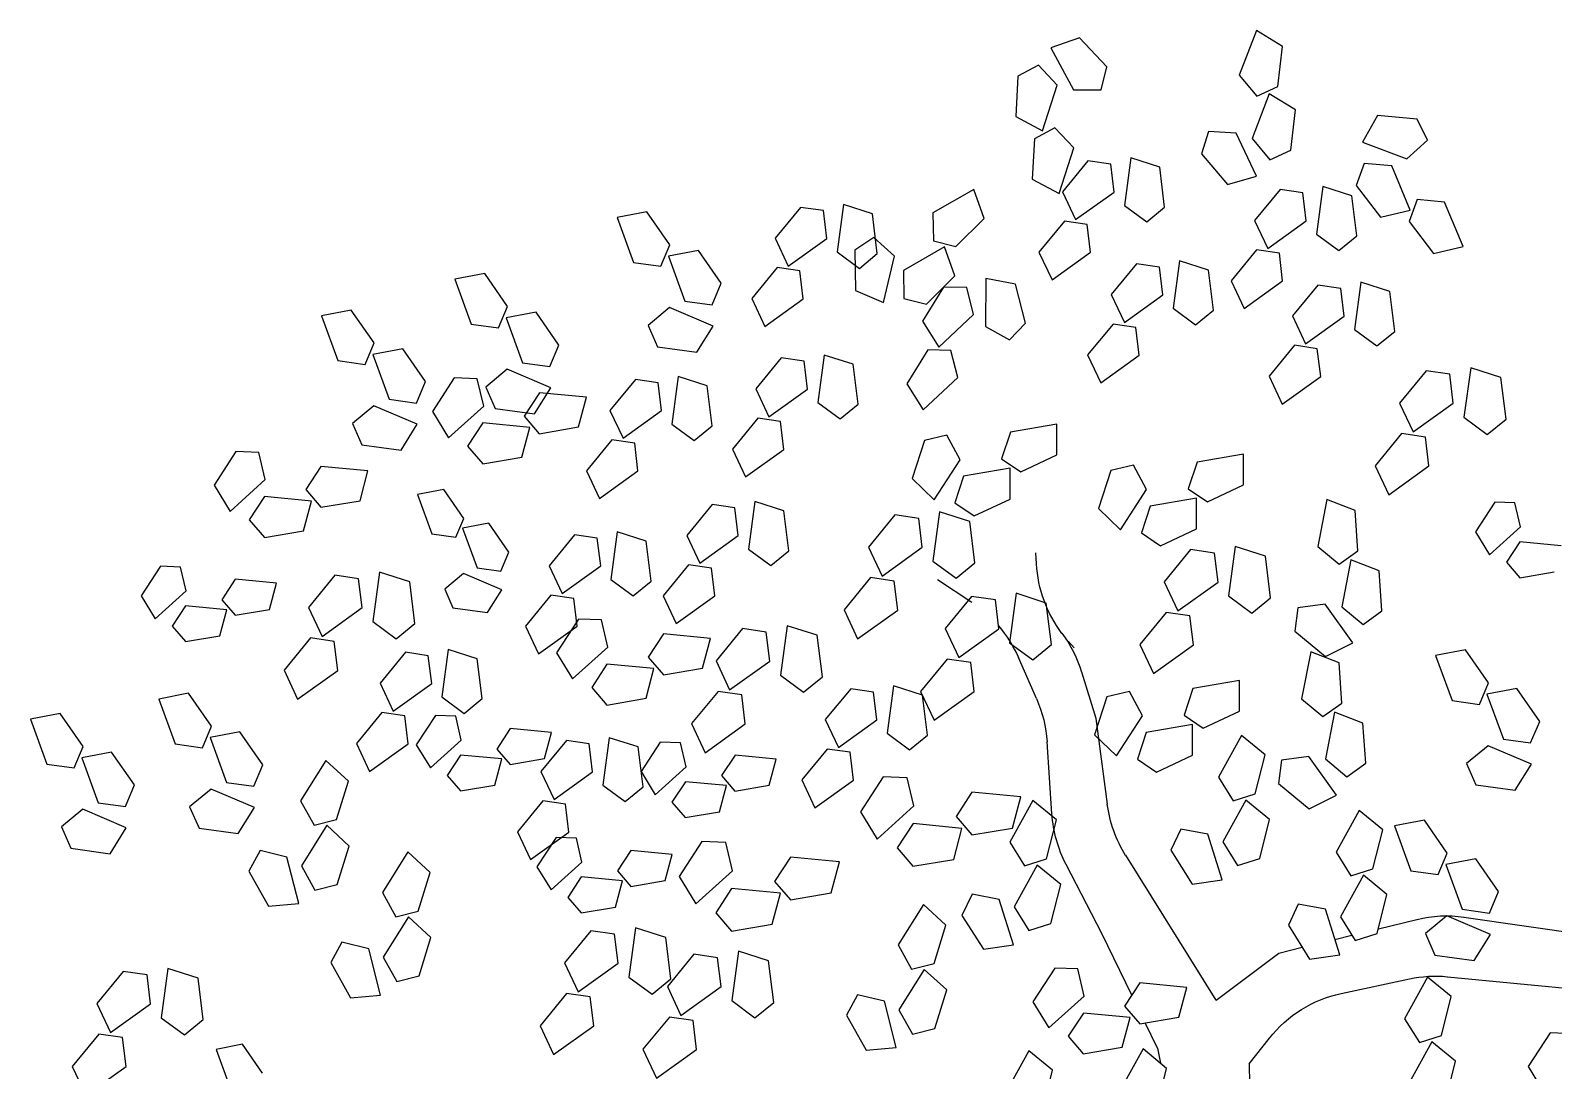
# Model space of a CAD drawing. Extents: x 1276.74 to 1279.76, y 698.05 to 701.22.
# Drawn here: x 1277.775 to 1279.061, y 700.339 to 701.217 of the extents above; entities that cross this region are included whole.
import ezdxf

# ---------------------------------------------------------------- set-up
doc = ezdxf.new("R2010")
doc.units = 0
doc.header["$LTSCALE"] = 0.05
doc.header["$MEASUREMENT"] = 0
doc.layers.get('0').update_dxf_attribs({"linetype": 'CONTINUOUS'})

msp = doc.modelspace()

# ---------------------------------------------------------------- linework, layer by layer
for p, q in [((1278.8106, 701.2172), (1278.796, 701.1796)), ((1278.8325, 701.2037), (1278.8106, 701.2172)), ((1278.6611, 701.2109), (1278.6368, 701.2024)), ((1278.6842, 701.1864), (1278.6611, 701.2109)), ((1278.8287, 701.1699), (1278.8325, 701.2037)), ((1278.6368, 701.2024), (1278.656, 701.167)), ((1278.6092, 701.1786), (1278.6073, 701.1447)), ((1278.6264, 701.188), (1278.6092, 701.1786)), ((1278.6424, 701.1709), (1278.6264, 701.188)), ((1278.6793, 701.1672), (1278.6842, 701.1864)), ((1278.796, 701.1796), (1278.811, 701.1616)), ((1278.63, 701.1325), (1278.6424, 701.1709)), ((1278.656, 701.167), (1278.6793, 701.1672)), ((1278.811, 701.1616), (1278.8287, 701.1699)), ((1278.8214, 701.1636), (1278.8069, 701.126)), ((1278.8434, 701.1501), (1278.8214, 701.1636)), ((1278.6073, 701.1447), (1278.63, 701.1325)), ((1278.8396, 701.1163), (1278.8434, 701.1501)), ((1278.9129, 701.1454), (1278.9001, 701.1228)), ((1278.9463, 701.1423), (1278.9129, 701.1454)), ((1278.9549, 701.1246), (1278.9463, 701.1423)), ((1278.6403, 701.1351), (1278.6231, 701.1257)), ((1278.6563, 701.118), (1278.6403, 701.1351)), ((1278.7702, 701.1318), (1278.7642, 701.113)), ((1278.7935, 701.1306), (1278.7702, 701.1318)), ((1278.8106, 701.0942), (1278.7935, 701.1306)), ((1278.6231, 701.1257), (1278.6212, 701.0918)), ((1278.6439, 701.0796), (1278.6563, 701.118)), ((1278.8069, 701.126), (1278.8219, 701.108)), ((1278.8219, 701.108), (1278.8396, 701.1163)), ((1278.9001, 701.1228), (1278.9375, 701.1089)), ((1278.9375, 701.1089), (1278.9549, 701.1246)), ((1278.6682, 701.1071), (1278.6468, 701.081)), ((1278.6875, 701.1043), (1278.6682, 701.1071)), ((1278.6904, 701.0808), (1278.6875, 701.1043)), ((1278.7044, 701.1096), (1278.699, 701.0695)), ((1278.7289, 701.1017), (1278.7044, 701.1096)), ((1278.733, 701.068), (1278.7289, 701.1017)), ((1278.7642, 701.113), (1278.786, 701.0871)), ((1278.9016, 701.1049), (1278.8948, 701.0864)), ((1278.9248, 701.1028), (1278.9016, 701.1049)), ((1278.9403, 701.0655), (1278.9248, 701.1028)), ((1278.6212, 701.0918), (1278.6439, 701.0796)), ((1278.786, 701.0871), (1278.8106, 701.0942)), ((1278.572, 701.083), (1278.5373, 701.0632)), ((1278.5807, 701.0585), (1278.572, 701.083)), ((1278.6468, 701.081), (1278.6578, 701.0575)), ((1278.6578, 701.0575), (1278.6904, 701.0808)), ((1278.8305, 701.0829), (1278.809, 701.0568)), ((1278.8497, 701.0801), (1278.8305, 701.0829)), ((1278.8526, 701.0566), (1278.8497, 701.0801)), ((1278.8666, 701.0854), (1278.8612, 701.0453)), ((1278.8911, 701.0775), (1278.8666, 701.0854)), ((1278.8953, 701.0438), (1278.8911, 701.0775)), ((1278.8948, 701.0864), (1278.9153, 701.0596)), ((1278.2959, 701.0641), (1278.2707, 701.0593)), ((1278.3153, 701.0363), (1278.2959, 701.0641)), ((1278.4256, 701.0679), (1278.4042, 701.0418)), ((1278.4449, 701.0651), (1278.4256, 701.0679)), ((1278.4478, 701.0416), (1278.4449, 701.0651)), ((1278.4618, 701.0703), (1278.4564, 701.0303)), ((1278.4863, 701.0625), (1278.4618, 701.0703)), ((1278.4904, 701.0288), (1278.4863, 701.0625)), ((1278.5373, 701.0632), (1278.5378, 701.0396)), ((1278.699, 701.0695), (1278.7179, 701.0556)), ((1278.7179, 701.0556), (1278.733, 701.068)), ((1278.9153, 701.0596), (1278.9403, 701.0655)), ((1278.9463, 701.0744), (1278.9395, 701.0559)), ((1278.9695, 701.0722), (1278.9463, 701.0744)), ((1278.985, 701.0349), (1278.9695, 701.0722)), ((1278.2707, 701.0593), (1278.2846, 701.0214)), ((1278.5567, 701.0348), (1278.5807, 701.0585)), ((1278.6484, 701.0562), (1278.6269, 701.0301)), ((1278.6676, 701.0534), (1278.6484, 701.0562)), ((1278.6705, 701.03), (1278.6676, 701.0534)), ((1278.809, 701.0568), (1278.8201, 701.0333)), ((1278.8201, 701.0333), (1278.8526, 701.0566)), ((1278.9395, 701.0559), (1278.96, 701.029)), ((1278.3076, 701.0182), (1278.3153, 701.0363)), ((1278.4042, 701.0418), (1278.4152, 701.0183)), ((1278.4152, 701.0183), (1278.4478, 701.0416)), ((1278.4876, 701.0425), (1278.4713, 701.0318)), ((1278.505, 701.0268), (1278.4876, 701.0425)), ((1278.5378, 701.0396), (1278.5567, 701.0348)), ((1278.8612, 701.0453), (1278.8801, 701.0314)), ((1278.8801, 701.0314), (1278.8953, 701.0438)), ((1278.3393, 701.0315), (1278.3141, 701.0267)), ((1278.3141, 701.0267), (1278.3279, 700.9888)), ((1278.3586, 701.0038), (1278.3393, 701.0315)), ((1278.4564, 701.0303), (1278.4753, 701.0164)), ((1278.4713, 701.0318), (1278.4721, 700.9978)), ((1278.4753, 701.0164), (1278.4904, 701.0288)), ((1278.4956, 700.9875), (1278.505, 701.0268)), ((1278.5471, 701.0345), (1278.5124, 701.0146)), ((1278.5558, 701.01), (1278.5471, 701.0345)), ((1278.6269, 701.0301), (1278.638, 701.0066)), ((1278.638, 701.0066), (1278.6705, 701.03)), ((1278.8106, 701.032), (1278.7891, 701.0059)), ((1278.8299, 701.0292), (1278.8106, 701.032)), ((1278.8327, 701.0058), (1278.8299, 701.0292)), ((1278.96, 701.029), (1278.985, 701.0349)), ((1278.1589, 701.012), (1278.1337, 701.0072)), ((1278.1782, 700.9842), (1278.1589, 701.012)), ((1278.2846, 701.0214), (1278.3076, 701.0182)), ((1278.4058, 701.017), (1278.3843, 700.9909)), ((1278.425, 701.0142), (1278.4058, 701.017)), ((1278.4279, 700.9907), (1278.425, 701.0142)), ((1278.5124, 701.0146), (1278.5129, 700.991)), ((1278.7094, 701.0203), (1278.6879, 700.9942)), ((1278.7286, 701.0175), (1278.7094, 701.0203)), ((1278.7315, 700.994), (1278.7286, 701.0175)), ((1278.7455, 701.0227), (1278.7401, 700.9827)), ((1278.77, 701.0149), (1278.7455, 701.0227)), ((1278.7742, 700.9812), (1278.77, 701.0149)), ((1278.1337, 701.0072), (1278.1475, 700.9693)), ((1278.351, 700.9856), (1278.3586, 701.0038)), ((1278.4721, 700.9978), (1278.4956, 700.9875)), ((1278.5464, 701.0006), (1278.5285, 700.9719)), ((1278.5318, 700.9862), (1278.5558, 701.01)), ((1278.5659, 701.0003), (1278.5464, 701.0006)), ((1278.5717, 700.9774), (1278.5659, 701.0003)), ((1278.582, 701.0077), (1278.5817, 700.9673)), ((1278.6072, 701.0031), (1278.582, 701.0077)), ((1278.6156, 700.9702), (1278.6072, 701.0031)), ((1278.7891, 701.0059), (1278.8002, 700.9824)), ((1278.8002, 700.9824), (1278.8327, 701.0058)), ((1278.8625, 701.0023), (1278.8411, 700.9762)), ((1278.8818, 700.9995), (1278.8625, 701.0023)), ((1278.8846, 700.9761), (1278.8818, 700.9995)), ((1278.8987, 701.0048), (1278.8933, 700.9648)), ((1278.9231, 700.997), (1278.8987, 701.0048)), ((1278.3279, 700.9888), (1278.351, 700.9856)), ((1278.3843, 700.9909), (1278.3954, 700.9674)), ((1278.3954, 700.9674), (1278.4279, 700.9907)), ((1278.5129, 700.991), (1278.5318, 700.9862)), ((1278.6879, 700.9942), (1278.699, 700.9707)), ((1278.699, 700.9707), (1278.7315, 700.994)), ((1278.9273, 700.9632), (1278.9231, 700.997)), ((1278.0462, 700.9812), (1278.021, 700.9764)), ((1278.021, 700.9764), (1278.0348, 700.9385)), ((1278.0655, 700.9534), (1278.0462, 700.9812)), ((1278.1706, 700.9661), (1278.1782, 700.9842)), ((1278.2022, 700.9794), (1278.177, 700.9746)), ((1278.177, 700.9746), (1278.1909, 700.9367)), ((1278.2216, 700.9517), (1278.2022, 700.9794)), ((1278.3149, 700.9833), (1278.2969, 700.9683)), ((1278.3517, 700.9677), (1278.3149, 700.9833)), ((1278.5285, 700.9719), (1278.5424, 700.95)), ((1278.5424, 700.95), (1278.5717, 700.9774)), ((1278.7401, 700.9827), (1278.759, 700.9688)), ((1278.759, 700.9688), (1278.7742, 700.9812)), ((1278.8411, 700.9762), (1278.8521, 700.9528)), ((1278.8521, 700.9528), (1278.8846, 700.9761)), ((1278.1475, 700.9693), (1278.1706, 700.9661)), ((1278.2969, 700.9683), (1278.3047, 700.9503)), ((1278.3379, 700.9457), (1278.3517, 700.9677)), ((1278.5817, 700.9673), (1278.6021, 700.956)), ((1278.6021, 700.956), (1278.6156, 700.9702)), ((1278.6895, 700.9694), (1278.668, 700.9433)), ((1278.7088, 700.9666), (1278.6895, 700.9694)), ((1278.7116, 700.9431), (1278.7088, 700.9666)), ((1278.8933, 700.9648), (1278.9121, 700.9509)), ((1278.9121, 700.9509), (1278.9273, 700.9632)), ((1278.0579, 700.9353), (1278.0655, 700.9534)), ((1278.0896, 700.9486), (1278.0643, 700.9438)), ((1278.1089, 700.9209), (1278.0896, 700.9486)), ((1278.214, 700.9335), (1278.2216, 700.9517)), ((1278.3047, 700.9503), (1278.3379, 700.9457)), ((1278.5331, 700.9475), (1278.5152, 700.9188)), ((1278.5526, 700.9472), (1278.5331, 700.9475)), ((1278.5584, 700.9243), (1278.5526, 700.9472)), ((1278.8426, 700.9515), (1278.8212, 700.9253)), ((1278.8619, 700.9486), (1278.8426, 700.9515)), ((1278.8648, 700.9252), (1278.8619, 700.9486)), ((1278.0348, 700.9385), (1278.0579, 700.9353)), ((1278.0643, 700.9438), (1278.0782, 700.9059)), ((1278.1909, 700.9367), (1278.214, 700.9335)), ((1278.4093, 700.9408), (1278.3879, 700.9147)), ((1278.4286, 700.938), (1278.4093, 700.9408)), ((1278.4315, 700.9145), (1278.4286, 700.938)), ((1278.4455, 700.9432), (1278.4401, 700.9032)), ((1278.47, 700.9354), (1278.4455, 700.9432)), ((1278.4741, 700.9017), (1278.47, 700.9354)), ((1278.668, 700.9433), (1278.6791, 700.9198)), ((1278.6791, 700.9198), (1278.7116, 700.9431)), ((1278.1013, 700.9027), (1278.1089, 700.9209)), ((1278.1332, 700.9239), (1278.1147, 700.8956)), ((1278.1526, 700.9232), (1278.1332, 700.9239)), ((1278.158, 700.9002), (1278.1526, 700.9232)), ((1278.1779, 700.9312), (1278.1598, 700.9162)), ((1278.2146, 700.9156), (1278.1779, 700.9312)), ((1278.2861, 700.9226), (1278.2646, 700.8965)), ((1278.3053, 700.9198), (1278.2861, 700.9226)), ((1278.3222, 700.9251), (1278.3168, 700.885)), ((1278.3467, 700.9172), (1278.3222, 700.9251)), ((1278.5291, 700.897), (1278.5584, 700.9243)), ((1278.8212, 700.9253), (1278.8322, 700.9019)), ((1278.8322, 700.9019), (1278.8648, 700.9252)), ((1278.9538, 700.9299), (1278.9315, 700.9027)), ((1278.9739, 700.927), (1278.9538, 700.9299)), ((1278.9768, 700.9026), (1278.9739, 700.927)), ((1278.9915, 700.9325), (1278.9858, 700.8908)), ((1279.0169, 700.9243), (1278.9915, 700.9325)), ((1279.0213, 700.8892), (1279.0169, 700.9243)), ((1278.1598, 700.9162), (1278.1677, 700.8982)), ((1278.205, 700.9114), (1278.1921, 700.8917)), ((1278.2009, 700.8936), (1278.2146, 700.9156)), ((1278.2447, 700.9076), (1278.205, 700.9114)), ((1278.238, 700.8825), (1278.2447, 700.9076)), ((1278.3082, 700.8963), (1278.3053, 700.9198)), ((1278.3509, 700.8835), (1278.3467, 700.9172)), ((1278.3879, 700.9147), (1278.3989, 700.8912)), ((1278.3989, 700.8912), (1278.4315, 700.9145)), ((1278.5152, 700.9188), (1278.5291, 700.897)), ((1278.0652, 700.9004), (1278.0471, 700.8855)), ((1278.1019, 700.8848), (1278.0652, 700.9004)), ((1278.0782, 700.9059), (1278.1013, 700.9027)), ((1278.1147, 700.8956), (1278.1282, 700.8734)), ((1278.1282, 700.8734), (1278.158, 700.9002)), ((1278.1677, 700.8982), (1278.2009, 700.8936)), ((1278.2646, 700.8965), (1278.2757, 700.873)), ((1278.2757, 700.873), (1278.3082, 700.8963)), ((1278.4401, 700.9032), (1278.459, 700.8893)), ((1278.459, 700.8893), (1278.4741, 700.9017)), ((1278.9315, 700.9027), (1278.943, 700.8783)), ((1278.943, 700.8783), (1278.9768, 700.9026)), ((1278.0471, 700.8855), (1278.055, 700.8674)), ((1278.0882, 700.8628), (1278.1019, 700.8848)), ((1278.1573, 700.8859), (1278.1444, 700.8663)), ((1278.1969, 700.8821), (1278.1573, 700.8859)), ((1278.1902, 700.857), (1278.1969, 700.8821)), ((1278.1921, 700.8917), (1278.2049, 700.8768)), ((1278.2049, 700.8768), (1278.238, 700.8825)), ((1278.3168, 700.885), (1278.3357, 700.8711)), ((1278.3357, 700.8711), (1278.3509, 700.8835)), ((1278.3895, 700.8899), (1278.368, 700.8638)), ((1278.4087, 700.8871), (1278.3895, 700.8899)), ((1278.4116, 700.8636), (1278.4087, 700.8871)), ((1278.6421, 700.8849), (1278.6028, 700.8781)), ((1278.6421, 700.8589), (1278.6421, 700.8849)), ((1278.9858, 700.8908), (1279.0055, 700.8763)), ((1279.0055, 700.8763), (1279.0213, 700.8892)), ((1278.2662, 700.8717), (1278.2447, 700.8456)), ((1278.2855, 700.8689), (1278.2662, 700.8717)), ((1278.2883, 700.8455), (1278.2855, 700.8689)), ((1278.5302, 700.8711), (1278.5197, 700.8389)), ((1278.5492, 700.8756), (1278.5302, 700.8711)), ((1278.5603, 700.8549), (1278.5492, 700.8756)), ((1278.6028, 700.8781), (1278.5954, 700.8557)), ((1278.9331, 700.8769), (1278.9108, 700.8498)), ((1278.9532, 700.874), (1278.9331, 700.8769)), ((1278.9561, 700.8496), (1278.9532, 700.874)), ((1277.9488, 700.8617), (1277.9303, 700.8334)), ((1277.9682, 700.8611), (1277.9488, 700.8617)), ((1277.9736, 700.8381), (1277.9682, 700.8611)), ((1278.055, 700.8674), (1278.0882, 700.8628)), ((1278.1444, 700.8663), (1278.1572, 700.8514)), ((1278.1572, 700.8514), (1278.1902, 700.857)), ((1278.368, 700.8638), (1278.3791, 700.8403)), ((1278.3791, 700.8403), (1278.4116, 700.8636)), ((1278.6116, 700.8447), (1278.6421, 700.8589)), ((1278.7996, 700.8596), (1278.7604, 700.8528)), ((1278.7996, 700.8336), (1278.7996, 700.8596)), ((1278.0206, 700.8492), (1278.0077, 700.8296)), ((1278.0603, 700.8454), (1278.0206, 700.8492)), ((1278.0536, 700.8203), (1278.0603, 700.8454)), ((1278.2447, 700.8456), (1278.2558, 700.8221)), ((1278.2558, 700.8221), (1278.2883, 700.8455)), ((1278.5384, 700.8211), (1278.5603, 700.8549)), ((1278.6025, 700.8477), (1278.5633, 700.8409)), ((1278.5954, 700.8557), (1278.6116, 700.8447)), ((1278.6025, 700.8217), (1278.6025, 700.8477)), ((1278.6877, 700.8458), (1278.6772, 700.8136)), ((1278.7067, 700.8504), (1278.6877, 700.8458)), ((1278.7178, 700.8296), (1278.7067, 700.8504)), ((1278.7604, 700.8528), (1278.753, 700.8304)), ((1278.9108, 700.8498), (1278.9223, 700.8253)), ((1278.9223, 700.8253), (1278.9561, 700.8496)), ((1277.9303, 700.8334), (1277.9438, 700.8113)), ((1277.9438, 700.8113), (1277.9736, 700.8381)), ((1278.5197, 700.8389), (1278.5384, 700.8211)), ((1278.5633, 700.8409), (1278.5559, 700.8185)), ((1278.753, 700.8304), (1278.7691, 700.8194)), ((1278.7691, 700.8194), (1278.7996, 700.8336)), ((1277.9729, 700.8238), (1277.96, 700.8041)), ((1278.0125, 700.82), (1277.9729, 700.8238)), ((1278.0058, 700.7949), (1278.0125, 700.82)), ((1278.0077, 700.8296), (1278.0205, 700.8147)), ((1278.0205, 700.8147), (1278.0536, 700.8203)), ((1278.1243, 700.8298), (1278.1021, 700.8256)), ((1278.1021, 700.8256), (1278.1143, 700.7923)), ((1278.1413, 700.8054), (1278.1243, 700.8298)), ((1278.3871, 700.8196), (1278.3817, 700.7795)), ((1278.4115, 700.8117), (1278.3871, 700.8196)), ((1278.5559, 700.8185), (1278.5721, 700.8075)), ((1278.5721, 700.8075), (1278.6025, 700.8217)), ((1278.6959, 700.7958), (1278.7178, 700.8296)), ((1278.76, 700.8224), (1278.7208, 700.8156)), ((1278.76, 700.7964), (1278.76, 700.8224)), ((1278.8701, 700.8212), (1278.8624, 700.7815)), ((1278.894, 700.8119), (1278.8701, 700.8212)), ((1279.0118, 700.819), (1278.9955, 700.7941)), ((1279.0288, 700.8184), (1279.0118, 700.819)), ((1279.0336, 700.7982), (1279.0288, 700.8184)), ((1278.1346, 700.7895), (1278.1413, 700.8054)), ((1278.3509, 700.8171), (1278.3295, 700.791)), ((1278.3702, 700.8143), (1278.3509, 700.8171)), ((1278.373, 700.7908), (1278.3702, 700.8143)), ((1278.4157, 700.778), (1278.4115, 700.8117)), ((1278.5053, 700.8084), (1278.483, 700.7812)), ((1278.5254, 700.8054), (1278.5053, 700.8084)), ((1278.5283, 700.781), (1278.5254, 700.8054)), ((1278.543, 700.8109), (1278.5374, 700.7692)), ((1278.5684, 700.8028), (1278.543, 700.8109)), ((1278.6772, 700.8136), (1278.6959, 700.7958)), ((1278.7208, 700.8156), (1278.7134, 700.7932)), ((1278.8963, 700.778), (1278.894, 700.8119)), ((1277.96, 700.8041), (1277.9728, 700.7892)), ((1277.9728, 700.7892), (1278.0058, 700.7949)), ((1278.1143, 700.7923), (1278.1346, 700.7895)), ((1278.1623, 700.8012), (1278.1402, 700.797)), ((1278.1402, 700.797), (1278.1524, 700.7637)), ((1278.1793, 700.7768), (1278.1623, 700.8012)), ((1278.2708, 700.7939), (1278.2654, 700.7539)), ((1278.2952, 700.7861), (1278.2708, 700.7939)), ((1278.5728, 700.7677), (1278.5684, 700.8028)), ((1278.7134, 700.7932), (1278.7296, 700.7822)), ((1278.7296, 700.7822), (1278.76, 700.7964)), ((1278.9955, 700.7941), (1279.0074, 700.7747)), ((1279.0074, 700.7747), (1279.0336, 700.7982)), ((1278.2346, 700.7914), (1278.2132, 700.7653)), ((1278.2539, 700.7886), (1278.2346, 700.7914)), ((1278.2568, 700.7652), (1278.2539, 700.7886)), ((1278.2994, 700.7523), (1278.2952, 700.7861)), ((1278.3295, 700.791), (1278.3405, 700.7675)), ((1278.3405, 700.7675), (1278.373, 700.7908)), ((1278.3817, 700.7795), (1278.4005, 700.7656)), ((1278.483, 700.7812), (1278.4945, 700.7567)), ((1278.4945, 700.7567), (1278.5283, 700.781)), ((1278.755, 700.779), (1278.7327, 700.7518)), ((1278.7751, 700.7761), (1278.755, 700.779)), ((1278.7927, 700.7815), (1278.7871, 700.7399)), ((1278.8181, 700.7734), (1278.7927, 700.7815)), ((1278.8624, 700.7815), (1278.8804, 700.7666)), ((1279.0329, 700.7857), (1279.0216, 700.7684)), ((1279.0678, 700.7823), (1279.0329, 700.7857)), ((1278.1726, 700.7609), (1278.1793, 700.7768)), ((1278.331, 700.7662), (1278.3096, 700.7401)), ((1278.3503, 700.7634), (1278.331, 700.7662)), ((1278.4005, 700.7656), (1278.4157, 700.778)), ((1278.5374, 700.7692), (1278.557, 700.7548)), ((1278.557, 700.7548), (1278.5728, 700.7677)), ((1278.6249, 700.7671), (1278.6243, 700.7763)), ((1278.7781, 700.7516), (1278.7751, 700.7761)), ((1278.8225, 700.7383), (1278.8181, 700.7734)), ((1278.8804, 700.7666), (1278.8963, 700.778)), ((1278.8903, 700.7704), (1278.8826, 700.7308)), ((1278.9142, 700.7612), (1278.8903, 700.7704)), ((1279.0216, 700.7684), (1279.0329, 700.7553)), ((1277.8851, 700.7649), (1277.8688, 700.74)), ((1277.9021, 700.7643), (1277.8851, 700.7649)), ((1277.9069, 700.7442), (1277.9021, 700.7643)), ((1277.9482, 700.754), (1277.9369, 700.7367)), ((1277.983, 700.7506), (1277.9482, 700.754)), ((1278.0324, 700.7573), (1278.0101, 700.7302)), ((1278.0524, 700.7544), (1278.0324, 700.7573)), ((1278.0554, 700.73), (1278.0524, 700.7544)), ((1278.07, 700.7599), (1278.0644, 700.7182)), ((1278.0955, 700.7517), (1278.07, 700.7599)), ((1278.141, 700.7588), (1278.1251, 700.7457)), ((1278.1732, 700.7451), (1278.141, 700.7588)), ((1278.1524, 700.7637), (1278.1726, 700.7609)), ((1278.2132, 700.7653), (1278.2242, 700.7419)), ((1278.2242, 700.7419), (1278.2568, 700.7652)), ((1278.2654, 700.7539), (1278.2842, 700.74)), ((1278.3532, 700.74), (1278.3503, 700.7634)), ((1278.4846, 700.7554), (1278.4623, 700.7282)), ((1278.5047, 700.7525), (1278.4846, 700.7554)), ((1278.5703, 700.7343), (1278.5411, 700.7535)), ((1278.9165, 700.7272), (1278.9142, 700.7612)), ((1279.0329, 700.7553), (1279.0619, 700.7603)), ((1277.8807, 700.7206), (1277.9069, 700.7442)), ((1277.9771, 700.7285), (1277.983, 700.7506)), ((1278.0999, 700.7166), (1278.0955, 700.7517)), ((1278.1251, 700.7457), (1278.132, 700.7299)), ((1278.1612, 700.7259), (1278.1732, 700.7451)), ((1278.2148, 700.7406), (1278.1933, 700.7144)), ((1278.234, 700.7377), (1278.2148, 700.7406)), ((1278.2842, 700.74), (1278.2994, 700.7523)), ((1278.5077, 700.728), (1278.5047, 700.7525)), ((1278.6076, 700.7421), (1278.602, 700.7004)), ((1278.6331, 700.7339), (1278.6076, 700.7421)), ((1278.7327, 700.7518), (1278.7442, 700.7274)), ((1278.7442, 700.7274), (1278.7781, 700.7516)), ((1277.8688, 700.74), (1277.8807, 700.7206)), ((1277.9062, 700.7316), (1277.8949, 700.7143)), ((1277.9411, 700.7282), (1277.9062, 700.7316)), ((1277.9352, 700.7062), (1277.9411, 700.7282)), ((1277.9369, 700.7367), (1277.9481, 700.7236)), ((1277.9481, 700.7236), (1277.9771, 700.7285)), ((1278.0101, 700.7302), (1278.0216, 700.7057)), ((1278.0216, 700.7057), (1278.0554, 700.73)), ((1278.132, 700.7299), (1278.1612, 700.7259)), ((1278.2369, 700.7143), (1278.234, 700.7377)), ((1278.3096, 700.7401), (1278.3206, 700.7166)), ((1278.3206, 700.7166), (1278.3532, 700.74)), ((1278.4623, 700.7282), (1278.4738, 700.7038)), ((1278.4738, 700.7038), (1278.5077, 700.728)), ((1278.57, 700.7395), (1278.5477, 700.7123)), ((1278.5901, 700.7366), (1278.57, 700.7395)), ((1278.593, 700.7122), (1278.5901, 700.7366)), ((1278.6375, 700.6988), (1278.6331, 700.7339)), ((1278.7871, 700.7399), (1278.8067, 700.7254)), ((1278.8067, 700.7254), (1278.8225, 700.7383)), ((1278.8455, 700.7298), (1278.843, 700.7102)), ((1278.8686, 700.7329), (1278.8455, 700.7298)), ((1278.8919, 700.7002), (1278.8686, 700.7329)), ((1278.8826, 700.7308), (1278.9006, 700.7158)), ((1278.0644, 700.7182), (1278.084, 700.7038)), ((1278.084, 700.7038), (1278.0999, 700.7166)), ((1278.1933, 700.7144), (1278.2044, 700.691)), ((1278.238, 700.7203), (1278.2195, 700.692)), ((1278.2574, 700.7197), (1278.238, 700.7203)), ((1278.2628, 700.6967), (1278.2574, 700.7197)), ((1278.4142, 700.7148), (1278.4086, 700.6731)), ((1278.4397, 700.7067), (1278.4142, 700.7148)), ((1278.7343, 700.726), (1278.712, 700.6988)), ((1278.7544, 700.7231), (1278.7343, 700.726)), ((1278.7574, 700.6987), (1278.7544, 700.7231)), ((1278.9006, 700.7158), (1278.9165, 700.7272)), ((1277.8949, 700.7143), (1277.9062, 700.7013)), ((1277.9062, 700.7013), (1277.9352, 700.7062)), ((1278.0117, 700.7044), (1277.9894, 700.6772)), ((1278.0318, 700.7014), (1278.0117, 700.7044)), ((1278.2044, 700.691), (1278.2369, 700.7143)), ((1278.3099, 700.7078), (1278.297, 700.6882)), ((1278.3495, 700.704), (1278.3099, 700.7078)), ((1278.3428, 700.6789), (1278.3495, 700.704)), ((1278.3766, 700.7123), (1278.3542, 700.6851)), ((1278.3966, 700.7093), (1278.3766, 700.7123)), ((1278.3996, 700.6849), (1278.3966, 700.7093)), ((1278.444, 700.6715), (1278.4397, 700.7067)), ((1278.5477, 700.7123), (1278.5592, 700.6879)), ((1278.5592, 700.6879), (1278.593, 700.7122)), ((1278.843, 700.7102), (1278.8689, 700.6887)), ((1278.0347, 700.677), (1278.0318, 700.7014)), ((1278.092, 700.6923), (1278.0705, 700.6662)), ((1278.1112, 700.6894), (1278.092, 700.6923)), ((1278.1141, 700.666), (1278.1112, 700.6894)), ((1278.1281, 700.6947), (1278.1227, 700.6547)), ((1278.1526, 700.6869), (1278.1281, 700.6947)), ((1278.2195, 700.692), (1278.233, 700.6699)), ((1278.233, 700.6699), (1278.2628, 700.6967)), ((1278.602, 700.7004), (1278.6217, 700.6859)), ((1278.6217, 700.6859), (1278.6375, 700.6988)), ((1278.6566, 700.6962), (1278.6519, 700.7015)), ((1278.712, 700.6988), (1278.7235, 700.6744)), ((1278.7235, 700.6744), (1278.7574, 700.6987)), ((1278.8564, 700.6927), (1278.8487, 700.653)), ((1278.8803, 700.6834), (1278.8564, 700.6927)), ((1278.8689, 700.6887), (1278.8919, 700.7002)), ((1278.9871, 700.6943), (1278.9619, 700.6895)), ((1278.9619, 700.6895), (1278.9757, 700.6516)), ((1279.0064, 700.6666), (1278.9871, 700.6943)), ((1277.9894, 700.6772), (1278.0009, 700.6527)), ((1278.0009, 700.6527), (1278.0347, 700.677)), ((1278.1568, 700.6532), (1278.1526, 700.6869)), ((1278.2621, 700.6824), (1278.2492, 700.6627)), ((1278.3018, 700.6786), (1278.2621, 700.6824)), ((1278.2951, 700.6535), (1278.3018, 700.6786)), ((1278.297, 700.6882), (1278.3098, 700.6733)), ((1278.3098, 700.6733), (1278.3428, 700.6789)), ((1278.3542, 700.6851), (1278.3657, 700.6606)), ((1278.3657, 700.6606), (1278.3996, 700.6849)), ((1278.5493, 700.6865), (1278.527, 700.6593)), ((1278.5694, 700.6836), (1278.5493, 700.6865)), ((1278.5723, 700.6592), (1278.5694, 700.6836)), ((1278.6248, 700.6533), (1278.6095, 700.6879)), ((1278.8826, 700.6495), (1278.8803, 700.6834)), ((1278.0705, 700.6662), (1278.0816, 700.6427)), ((1278.0816, 700.6427), (1278.1141, 700.666)), ((1278.4086, 700.6731), (1278.4282, 700.6587)), ((1278.4282, 700.6587), (1278.444, 700.6715)), ((1278.5041, 700.664), (1278.4987, 700.624)), ((1278.5286, 700.6562), (1278.5041, 700.664)), ((1278.6751, 700.6365), (1278.663, 700.6756)), ((1278.7962, 700.6686), (1278.7569, 700.6618)), ((1278.7962, 700.6426), (1278.7962, 700.6686)), ((1278.9988, 700.6484), (1279.0064, 700.6666)), ((1277.9088, 700.6577), (1277.8836, 700.6529)), ((1277.8836, 700.6529), (1277.8974, 700.615)), ((1277.9282, 700.63), (1277.9088, 700.6577)), ((1278.1227, 700.6547), (1278.1416, 700.6408)), ((1278.1416, 700.6408), (1278.1568, 700.6532)), ((1278.2492, 700.6627), (1278.262, 700.6478)), ((1278.262, 700.6478), (1278.2951, 700.6535)), ((1278.3559, 700.6593), (1278.3335, 700.6321)), ((1278.3759, 700.6563), (1278.3559, 700.6593)), ((1278.3789, 700.6319), (1278.3759, 700.6563)), ((1278.468, 700.6616), (1278.4465, 700.6355)), ((1278.4872, 700.6587), (1278.468, 700.6616)), ((1278.4901, 700.6353), (1278.4872, 700.6587)), ((1278.527, 700.6593), (1278.5385, 700.6349)), ((1278.5328, 700.6225), (1278.5286, 700.6562)), ((1278.5385, 700.6349), (1278.5723, 700.6592)), ((1278.6843, 700.6548), (1278.6738, 700.6226)), ((1278.7033, 700.6593), (1278.6843, 700.6548)), ((1278.7144, 700.6386), (1278.7033, 700.6593)), ((1278.7569, 700.6618), (1278.7495, 700.6394)), ((1278.8487, 700.653), (1278.8667, 700.6381)), ((1278.9757, 700.6516), (1278.9988, 700.6484)), ((1279.0304, 700.6617), (1279.0052, 700.6569)), ((1279.0052, 700.6569), (1279.0191, 700.619)), ((1279.0498, 700.634), (1279.0304, 700.6617)), ((1277.8005, 700.6407), (1277.7753, 700.6359)), ((1277.8198, 700.6129), (1277.8005, 700.6407)), ((1278.0721, 700.6414), (1278.0506, 700.6153)), ((1278.0913, 700.6386), (1278.0721, 700.6414)), ((1278.0942, 700.6151), (1278.0913, 700.6386)), ((1278.1173, 700.639), (1278.1011, 700.6141)), ((1278.1344, 700.6384), (1278.1173, 700.639)), ((1278.1391, 700.6182), (1278.1344, 700.6384)), ((1278.6925, 700.6048), (1278.7144, 700.6386)), ((1278.7495, 700.6394), (1278.7657, 700.6284)), ((1278.7657, 700.6284), (1278.7962, 700.6426)), ((1278.8667, 700.6381), (1278.8826, 700.6495)), ((1278.8766, 700.6419), (1278.8689, 700.6023)), ((1278.9005, 700.6326), (1278.8766, 700.6419)), ((1277.7753, 700.6359), (1277.7891, 700.598)), ((1277.9205, 700.6118), (1277.9282, 700.63)), ((1277.9522, 700.6251), (1277.927, 700.6203)), ((1277.9715, 700.5974), (1277.9522, 700.6251)), ((1278.1805, 700.628), (1278.1691, 700.6107)), ((1278.2153, 700.6246), (1278.1805, 700.628)), ((1278.2094, 700.6026), (1278.2153, 700.6246)), ((1278.3335, 700.6321), (1278.345, 700.6076)), ((1278.345, 700.6076), (1278.3789, 700.6319)), ((1278.4465, 700.6355), (1278.4576, 700.612)), ((1278.4576, 700.612), (1278.4901, 700.6353)), ((1278.6847, 700.5642), (1278.6751, 700.6365)), ((1278.7174, 700.6246), (1278.71, 700.6022)), ((1278.7566, 700.6314), (1278.7174, 700.6246)), ((1278.7566, 700.6054), (1278.7566, 700.6314)), ((1278.9028, 700.5987), (1278.9005, 700.6326)), ((1279.0421, 700.6158), (1279.0498, 700.634)), ((1277.8122, 700.5948), (1277.8198, 700.6129)), ((1277.8974, 700.615), (1277.9205, 700.6118)), ((1277.927, 700.6203), (1277.9408, 700.5825)), ((1278.0506, 700.6153), (1278.0617, 700.5918)), ((1278.0617, 700.5918), (1278.0942, 700.6151)), ((1278.1011, 700.6141), (1278.113, 700.5947)), ((1278.113, 700.5947), (1278.1391, 700.6182)), ((1278.2278, 700.6178), (1278.2063, 700.5917)), ((1278.247, 700.615), (1278.2278, 700.6178)), ((1278.2499, 700.5915), (1278.247, 700.615)), ((1278.2639, 700.6202), (1278.2586, 700.5802)), ((1278.2884, 700.6124), (1278.2639, 700.6202)), ((1278.2926, 700.5787), (1278.2884, 700.6124)), ((1278.3071, 700.6164), (1278.2909, 700.5916)), ((1278.3242, 700.6159), (1278.3071, 700.6164)), ((1278.3289, 700.5957), (1278.3242, 700.6159)), ((1278.4987, 700.624), (1278.5176, 700.6101)), ((1278.5176, 700.6101), (1278.5328, 700.6225)), ((1278.6379, 700.5559), (1278.6338, 700.6167)), ((1278.6738, 700.6226), (1278.6925, 700.6048)), ((1278.798, 700.6222), (1278.7785, 700.5869)), ((1278.8179, 700.6058), (1278.798, 700.6222)), ((1279.0061, 700.6135), (1278.988, 700.5986)), ((1279.0428, 700.5979), (1279.0061, 700.6135)), ((1279.0191, 700.619), (1279.0421, 700.6158)), ((1277.8438, 700.6081), (1277.8186, 700.6033)), ((1277.8186, 700.6033), (1277.8325, 700.5654)), ((1277.8632, 700.5804), (1277.8438, 700.6081)), ((1278.0248, 700.601), (1278.0034, 700.5669)), ((1278.0438, 700.5836), (1278.0248, 700.601)), ((1278.1385, 700.6056), (1278.1272, 700.5884)), ((1278.1733, 700.6023), (1278.1385, 700.6056)), ((1278.1675, 700.5802), (1278.1733, 700.6023)), ((1278.1691, 700.6107), (1278.1804, 700.5977)), ((1278.1804, 700.5977), (1278.2094, 700.6026)), ((1278.3703, 700.6055), (1278.3589, 700.5882)), ((1278.4051, 700.6021), (1278.3703, 700.6055)), ((1278.3992, 700.5801), (1278.4051, 700.6021)), ((1278.4481, 700.6107), (1278.4266, 700.5846)), ((1278.4674, 700.6079), (1278.4481, 700.6107)), ((1278.4702, 700.5844), (1278.4674, 700.6079)), ((1278.71, 700.6022), (1278.7262, 700.5912)), ((1278.7262, 700.5912), (1278.7566, 700.6054)), ((1278.8096, 700.5729), (1278.8179, 700.6058)), ((1278.8318, 700.6013), (1278.8293, 700.5817)), ((1278.8549, 700.6044), (1278.8318, 700.6013)), ((1278.8782, 700.5717), (1278.8549, 700.6044)), ((1278.8689, 700.6023), (1278.8869, 700.5873)), ((1278.8869, 700.5873), (1278.9028, 700.5987)), ((1277.7891, 700.598), (1277.8122, 700.5948)), ((1277.9639, 700.5792), (1277.9715, 700.5974)), ((1278.1272, 700.5884), (1278.1384, 700.5753)), ((1278.2063, 700.5917), (1278.2174, 700.5682)), ((1278.2174, 700.5682), (1278.2499, 700.5915)), ((1278.2909, 700.5916), (1278.3028, 700.5721)), ((1278.3028, 700.5721), (1278.3289, 700.5957)), ((1278.3589, 700.5882), (1278.3702, 700.5751)), ((1278.4954, 700.5872), (1278.4762, 700.5577)), ((1278.5157, 700.5865), (1278.4954, 700.5872)), ((1278.5213, 700.5626), (1278.5157, 700.5865)), ((1278.7785, 700.5869), (1278.791, 700.567)), ((1278.988, 700.5986), (1278.9959, 700.5805)), ((1279.0291, 700.5759), (1279.0428, 700.5979)), ((1277.8556, 700.5622), (1277.8632, 700.5804)), ((1277.9278, 700.5769), (1277.9097, 700.562)), ((1277.9646, 700.5613), (1277.9278, 700.5769)), ((1277.9408, 700.5825), (1277.9639, 700.5792)), ((1278.0337, 700.5512), (1278.0438, 700.5836)), ((1278.1384, 700.5753), (1278.1675, 700.5802)), ((1278.2586, 700.5802), (1278.2774, 700.5663)), ((1278.2774, 700.5663), (1278.2926, 700.5787)), ((1278.3283, 700.5831), (1278.317, 700.5658)), ((1278.3631, 700.5798), (1278.3283, 700.5831)), ((1278.3572, 700.5577), (1278.3631, 700.5798)), ((1278.3702, 700.5751), (1278.3992, 700.5801)), ((1278.4266, 700.5846), (1278.4377, 700.5611)), ((1278.4377, 700.5611), (1278.4702, 700.5844)), ((1278.5703, 700.5742), (1278.5569, 700.5537)), ((1278.6116, 700.5702), (1278.5703, 700.5742)), ((1278.8293, 700.5817), (1278.8552, 700.5602)), ((1278.9959, 700.5805), (1279.0291, 700.5759)), ((1277.8325, 700.5654), (1277.8556, 700.5622)), ((1277.9097, 700.562), (1277.9176, 700.5439)), ((1277.9508, 700.5394), (1277.9646, 700.5613)), ((1278.0034, 700.5669), (1278.0149, 700.5464)), ((1278.2079, 700.5669), (1278.1865, 700.5408)), ((1278.2272, 700.5641), (1278.2079, 700.5669)), ((1278.23, 700.5406), (1278.2272, 700.5641)), ((1278.317, 700.5658), (1278.3282, 700.5528)), ((1278.4903, 700.5347), (1278.5213, 700.5626)), ((1278.6217, 700.5673), (1278.6023, 700.532)), ((1278.6046, 700.544), (1278.6116, 700.5702)), ((1278.6417, 700.5509), (1278.6217, 700.5673)), ((1278.8016, 700.5676), (1278.7822, 700.5323)), ((1278.791, 700.567), (1278.8096, 700.5729)), ((1278.8216, 700.5512), (1278.8016, 700.5676)), ((1278.8552, 700.5602), (1278.8782, 700.5717)), ((1277.8195, 700.5599), (1277.8014, 700.5449)), ((1277.8562, 700.5443), (1277.8195, 700.5599)), ((1278.0149, 700.5464), (1278.0337, 700.5512)), ((1278.3282, 700.5528), (1278.3572, 700.5577)), ((1278.4762, 700.5577), (1278.4903, 700.5347)), ((1278.5206, 700.5477), (1278.5071, 700.5272)), ((1278.5618, 700.5437), (1278.5206, 700.5477)), ((1278.5569, 700.5537), (1278.5702, 700.5382)), ((1278.6334, 700.5179), (1278.6417, 700.5509)), ((1278.8133, 700.5183), (1278.8216, 700.5512)), ((1278.8972, 700.5589), (1278.8778, 700.5236)), ((1278.9172, 700.5425), (1278.8972, 700.5589)), ((1278.9524, 700.5506), (1278.9271, 700.5458)), ((1278.9717, 700.5229), (1278.9524, 700.5506)), ((1277.8014, 700.5449), (1277.8093, 700.5269)), ((1277.8425, 700.5223), (1277.8562, 700.5443)), ((1277.9176, 700.5439), (1277.9508, 700.5394)), ((1278.0255, 700.5463), (1278.0041, 700.5122)), ((1278.0445, 700.5288), (1278.0255, 700.5463)), ((1278.1865, 700.5408), (1278.1975, 700.5173)), ((1278.1975, 700.5173), (1278.23, 700.5406)), ((1278.2192, 700.5361), (1278.203, 700.5112)), ((1278.2363, 700.5355), (1278.2192, 700.5361)), ((1278.241, 700.5153), (1278.2363, 700.5355)), ((1278.5549, 700.5175), (1278.5618, 700.5437)), ((1278.5702, 700.5382), (1278.6046, 700.544)), ((1278.7467, 700.5431), (1278.7382, 700.5253)), ((1278.7696, 700.5388), (1278.7467, 700.5431)), ((1278.7817, 700.5003), (1278.7696, 700.5388)), ((1278.9089, 700.5096), (1278.9172, 700.5425)), ((1278.9271, 700.5458), (1278.941, 700.5079)), ((1277.8093, 700.5269), (1277.8425, 700.5223)), ((1277.9692, 700.5249), (1277.9598, 700.5076)), ((1277.9919, 700.5193), (1277.9692, 700.5249)), ((1278.0344, 700.4964), (1278.0445, 700.5288)), ((1278.0939, 700.5238), (1278.0725, 700.4897)), ((1278.1129, 700.5064), (1278.0939, 700.5238)), ((1278.2824, 700.5251), (1278.271, 700.5078)), ((1278.3172, 700.5217), (1278.2824, 700.5251)), ((1278.3113, 700.4997), (1278.3172, 700.5217)), ((1278.3423, 700.5325), (1278.323, 700.503)), ((1278.3626, 700.5318), (1278.3423, 700.5325)), ((1278.3682, 700.5078), (1278.3626, 700.5318)), ((1278.5071, 700.5272), (1278.5205, 700.5117)), ((1278.6023, 700.532), (1278.6148, 700.5121)), ((1278.7382, 700.5253), (1278.7563, 700.4967)), ((1278.7822, 700.5323), (1278.7947, 700.5124)), ((1278.8778, 700.5236), (1278.8903, 700.5037)), ((1278.9641, 700.5047), (1278.9717, 700.5229)), ((1278.0019, 700.4802), (1277.9919, 700.5193)), ((1278.0041, 700.5122), (1278.0155, 700.4916)), ((1278.203, 700.5112), (1278.2149, 700.4917)), ((1278.2149, 700.4917), (1278.241, 700.5153)), ((1278.4171, 700.5195), (1278.4037, 700.499)), ((1278.4584, 700.5155), (1278.4171, 700.5195)), ((1278.4514, 700.4893), (1278.4584, 700.5155)), ((1278.5205, 700.5117), (1278.5549, 700.5175)), ((1278.6254, 700.5126), (1278.6059, 700.4774)), ((1278.6148, 700.5121), (1278.6334, 700.5179)), ((1278.6453, 700.4963), (1278.6254, 700.5126)), ((1278.6799, 700.4551), (1278.6498, 700.5133)), ((1278.7765, 700.3988), (1278.7002, 700.521)), ((1278.7947, 700.5124), (1278.8133, 700.5183)), ((1278.8903, 700.5037), (1278.9089, 700.5096)), ((1278.9957, 700.5181), (1278.9705, 700.5133)), ((1278.9705, 700.5133), (1278.9844, 700.4754)), ((1279.0151, 700.4903), (1278.9957, 700.5181)), ((1277.9598, 700.5076), (1277.9763, 700.4781)), ((1278.0155, 700.4916), (1278.0344, 700.4964)), ((1278.1028, 700.4739), (1278.1129, 700.5064)), ((1278.2404, 700.5027), (1278.2291, 700.4854)), ((1278.2752, 700.4994), (1278.2404, 700.5027)), ((1278.2693, 700.4773), (1278.2752, 700.4994)), ((1278.271, 700.5078), (1278.2823, 700.4947)), ((1278.2823, 700.4947), (1278.3113, 700.4997)), ((1278.323, 700.503), (1278.3371, 700.4799)), ((1278.3371, 700.4799), (1278.3682, 700.5078)), ((1278.4037, 700.499), (1278.417, 700.4835)), ((1278.637, 700.4633), (1278.6453, 700.4963)), ((1278.7563, 700.4967), (1278.7817, 700.5003)), ((1278.9009, 700.5043), (1278.8814, 700.469)), ((1278.9208, 700.4879), (1278.9009, 700.5043)), ((1278.941, 700.5079), (1278.9641, 700.5047)), ((1278.0725, 700.4897), (1278.0839, 700.4691)), ((1278.2291, 700.4854), (1278.2403, 700.4724)), ((1278.3674, 700.493), (1278.354, 700.4725)), ((1278.4087, 700.489), (1278.3674, 700.493)), ((1278.4017, 700.4628), (1278.4087, 700.489)), ((1278.417, 700.4835), (1278.4514, 700.4893)), ((1278.5704, 700.4881), (1278.5619, 700.4703)), ((1278.5933, 700.4838), (1278.5704, 700.4881)), ((1278.6054, 700.4453), (1278.5933, 700.4838)), ((1278.9125, 700.455), (1278.9208, 700.4879)), ((1279.0074, 700.4722), (1279.0151, 700.4903)), ((1277.9763, 700.4781), (1278.0019, 700.4802)), ((1278.0839, 700.4691), (1278.1028, 700.4739)), ((1278.2403, 700.4724), (1278.2693, 700.4773)), ((1278.354, 700.4725), (1278.3673, 700.457)), ((1278.5294, 700.4795), (1278.508, 700.4454)), ((1278.5484, 700.462), (1278.5294, 700.4795)), ((1278.5619, 700.4703), (1278.58, 700.4417)), ((1278.6059, 700.4774), (1278.6184, 700.4575)), ((1278.8459, 700.4798), (1278.8375, 700.462)), ((1278.8688, 700.4754), (1278.8459, 700.4798)), ((1278.8809, 700.437), (1278.8688, 700.4754)), ((1278.9844, 700.4754), (1279.0074, 700.4722)), ((1278.0945, 700.4691), (1278.0732, 700.435)), ((1278.1135, 700.4516), (1278.0945, 700.4691)), ((1278.2486, 700.4573), (1278.2262, 700.4301)), ((1278.2686, 700.4544), (1278.2486, 700.4573)), ((1278.2862, 700.4598), (1278.2806, 700.4182)), ((1278.3117, 700.4517), (1278.2862, 700.4598)), ((1278.3673, 700.457), (1278.4017, 700.4628)), ((1278.5383, 700.4296), (1278.5484, 700.462)), ((1278.6184, 700.4575), (1278.637, 700.4633)), ((1278.8375, 700.462), (1278.8555, 700.4334)), ((1278.8814, 700.469), (1278.8939, 700.4491)), ((1278.9135, 700.459), (1278.9461, 700.4669)), ((1278.9714, 700.4698), (1278.9533, 700.4549)), ((1279.0081, 700.4542), (1278.9714, 700.4698)), ((1278.9858, 700.4688), (1279.1157, 700.4502)), ((1278.0383, 700.4477), (1278.0289, 700.4304)), ((1278.0609, 700.4421), (1278.0383, 700.4477)), ((1278.1035, 700.4192), (1278.1135, 700.4516)), ((1278.2716, 700.4299), (1278.2686, 700.4544)), ((1278.316, 700.4166), (1278.3117, 700.4517)), ((1278.508, 700.4454), (1278.5194, 700.4248)), ((1278.58, 700.4417), (1278.6054, 700.4453)), ((1278.7052, 700.4028), (1278.6799, 700.4551)), ((1278.8768, 700.45), (1278.8912, 700.4535)), ((1278.8939, 700.4491), (1278.9125, 700.455)), ((1278.9533, 700.4549), (1278.9612, 700.4368)), ((1278.9944, 700.4323), (1279.0081, 700.4542)), ((1278.0709, 700.403), (1278.0609, 700.4421)), ((1278.0732, 700.435), (1278.0846, 700.4144)), ((1278.3355, 700.4374), (1278.3132, 700.4102)), ((1278.3555, 700.4345), (1278.3355, 700.4374)), ((1278.3585, 700.4101), (1278.3555, 700.4345)), ((1278.3731, 700.44), (1278.3675, 700.3983)), ((1278.3986, 700.4318), (1278.3731, 700.44)), ((1278.403, 700.3967), (1278.3986, 700.4318)), ((1278.7765, 700.3988), (1278.8296, 700.4384)), ((1278.8296, 700.4384), (1278.8493, 700.4433)), ((1278.8555, 700.4334), (1278.8809, 700.437)), ((1278.9612, 700.4368), (1278.9944, 700.4323)), ((1277.8537, 700.423), (1277.8313, 700.3958)), ((1277.8737, 700.42), (1277.8537, 700.423)), ((1277.8767, 700.3956), (1277.8737, 700.42)), ((1277.8913, 700.4255), (1277.8857, 700.3838)), ((1277.9168, 700.4174), (1277.8913, 700.4255)), ((1278.0289, 700.4304), (1278.0454, 700.4008)), ((1278.0846, 700.4144), (1278.1035, 700.4192)), ((1278.2262, 700.4301), (1278.2377, 700.4057)), ((1278.2377, 700.4057), (1278.2716, 700.4299)), ((1278.53, 700.4247), (1278.5087, 700.3906)), ((1278.5194, 700.4248), (1278.5383, 700.4296)), ((1278.549, 700.4073), (1278.53, 700.4247)), ((1278.6402, 700.4258), (1278.6217, 700.3974)), ((1278.6597, 700.4251), (1278.6402, 700.4258)), ((1278.6651, 700.4021), (1278.6597, 700.4251)), ((1277.9211, 700.3823), (1277.9168, 700.4174)), ((1278.2806, 700.4182), (1278.3002, 700.4037)), ((1278.3002, 700.4037), (1278.316, 700.4166)), ((1278.3132, 700.4102), (1278.3246, 700.3858)), ((1278.3246, 700.3858), (1278.3585, 700.4101)), ((1278.539, 700.3749), (1278.549, 700.4073)), ((1278.7121, 700.4133), (1278.6992, 700.3936)), ((1278.7518, 700.4095), (1278.7121, 700.4133)), ((1278.7451, 700.3844), (1278.7518, 700.4095)), ((1278.8821, 700.4043), (1278.9399, 700.4166)), ((1278.9551, 700.4181), (1278.9356, 700.3829)), ((1278.975, 700.4017), (1278.9551, 700.4181)), ((1278.9718, 700.4185), (1279.1171, 700.4045)), ((1277.8313, 700.3958), (1277.8428, 700.3713)), ((1277.8428, 700.3713), (1277.8767, 700.3956)), ((1278.0454, 700.4008), (1278.0709, 700.403)), ((1278.2279, 700.4043), (1278.2056, 700.3771)), ((1278.2479, 700.4014), (1278.2279, 700.4043)), ((1278.2509, 700.377), (1278.2479, 700.4014)), ((1278.3675, 700.3983), (1278.3871, 700.3838)), ((1278.3871, 700.3838), (1278.403, 700.3967)), ((1278.4738, 700.4033), (1278.4644, 700.3861)), ((1278.4964, 700.3978), (1278.4738, 700.4033)), ((1278.5064, 700.3587), (1278.4964, 700.3978)), ((1278.6217, 700.3974), (1278.6353, 700.3753)), ((1278.6353, 700.3753), (1278.6651, 700.4021)), ((1278.6992, 700.3936), (1278.712, 700.3787)), ((1278.9668, 700.3688), (1278.975, 700.4017)), ((1277.8857, 700.3838), (1277.9053, 700.3694)), ((1277.9053, 700.3694), (1277.9211, 700.3823)), ((1278.3148, 700.3844), (1278.2925, 700.3573)), ((1278.3348, 700.3815), (1278.3148, 700.3844)), ((1278.3378, 700.3571), (1278.3348, 700.3815)), ((1278.4644, 700.3861), (1278.4809, 700.3565)), ((1278.5087, 700.3906), (1278.5201, 700.37)), ((1278.6644, 700.3878), (1278.6515, 700.3682)), ((1278.704, 700.384), (1278.6644, 700.3878)), ((1278.6973, 700.3589), (1278.704, 700.384)), ((1278.712, 700.3787), (1278.7451, 700.3844)), ((1278.9356, 700.3829), (1278.9482, 700.3629)), ((1277.833, 700.37), (1277.8106, 700.3428)), ((1277.853, 700.3671), (1277.833, 700.37)), ((1278.2056, 700.3771), (1278.217, 700.3527)), ((1278.217, 700.3527), (1278.2509, 700.377)), ((1278.5201, 700.37), (1278.539, 700.3749)), ((1278.6515, 700.3682), (1278.6643, 700.3533)), ((1278.7269, 700.3581), (1278.7165, 700.3795)), ((1278.9482, 700.3629), (1278.9668, 700.3688)), ((1279.0585, 700.371), (1279.04, 700.3427)), ((1279.078, 700.3704), (1279.0585, 700.371)), ((1277.856, 700.3426), (1277.853, 700.3671)), ((1277.9542, 700.3615), (1277.932, 700.3572)), ((1277.932, 700.3572), (1277.9442, 700.324)), ((1277.9712, 700.3371), (1277.9542, 700.3615)), ((1278.2925, 700.3573), (1278.304, 700.3328)), ((1278.304, 700.3328), (1278.3378, 700.3571)), ((1278.4809, 700.3565), (1278.5064, 700.3587)), ((1278.6184, 700.356), (1278.599, 700.3208)), ((1278.6384, 700.3396), (1278.6184, 700.356)), ((1278.6643, 700.3533), (1278.6973, 700.3589)), ((1278.7148, 700.3575), (1278.6953, 700.3222)), ((1278.7347, 700.3411), (1278.7148, 700.3575)), ((1278.7269, 700.3581), (1278.7294, 700.3455)), ((1278.8043, 700.3449), (1278.8215, 700.3666)), ((1278.9588, 700.3635), (1278.9393, 700.3283)), ((1278.9787, 700.3471), (1278.9588, 700.3635)), ((1277.8106, 700.3428), (1277.8221, 700.3184)), ((1277.8221, 700.3184), (1277.856, 700.3426)), ((1278.8043, 700.3449), (1278.8057, 700.2812)), ((1278.9704, 700.3142), (1278.9787, 700.3471)), ((1279.04, 700.3427), (1279.0535, 700.3206)), ((1278.6301, 700.3067), (1278.6384, 700.3396)), ((1278.7265, 700.3082), (1278.7347, 700.3411))]:
    msp.add_line(p, q)
at = {"extrusion": (0, 0, -1)}
for centre, start_param, end_param in [((1278.7307, 700.7734), 4.062962, 4.653662), ((1278.5127, 700.644), 0.854904, 1.149913), ((1278.5618, 700.6433), 0.921369, 1.265895), ((1278.528, 700.6093), 1.149913, 1.502191), ((1278.7897, 700.5785), 4.147529, 4.578895), ((1278.7437, 700.5633), 4.229628, 4.643784), ((1278.971, 700.3623), -0.236301, 0.140509), ((1278.9617, 700.3114), -0.207629, 0.094782), ((1278.904, 700.299), -0.892095, -0.207629)]:
    msp.add_ellipse(centre, major_axis=(0, 0.1076), ratio=0.985668, start_param=start_param, end_param=end_param, dxfattribs=at)

doc.saveas('drawing.dxf')
